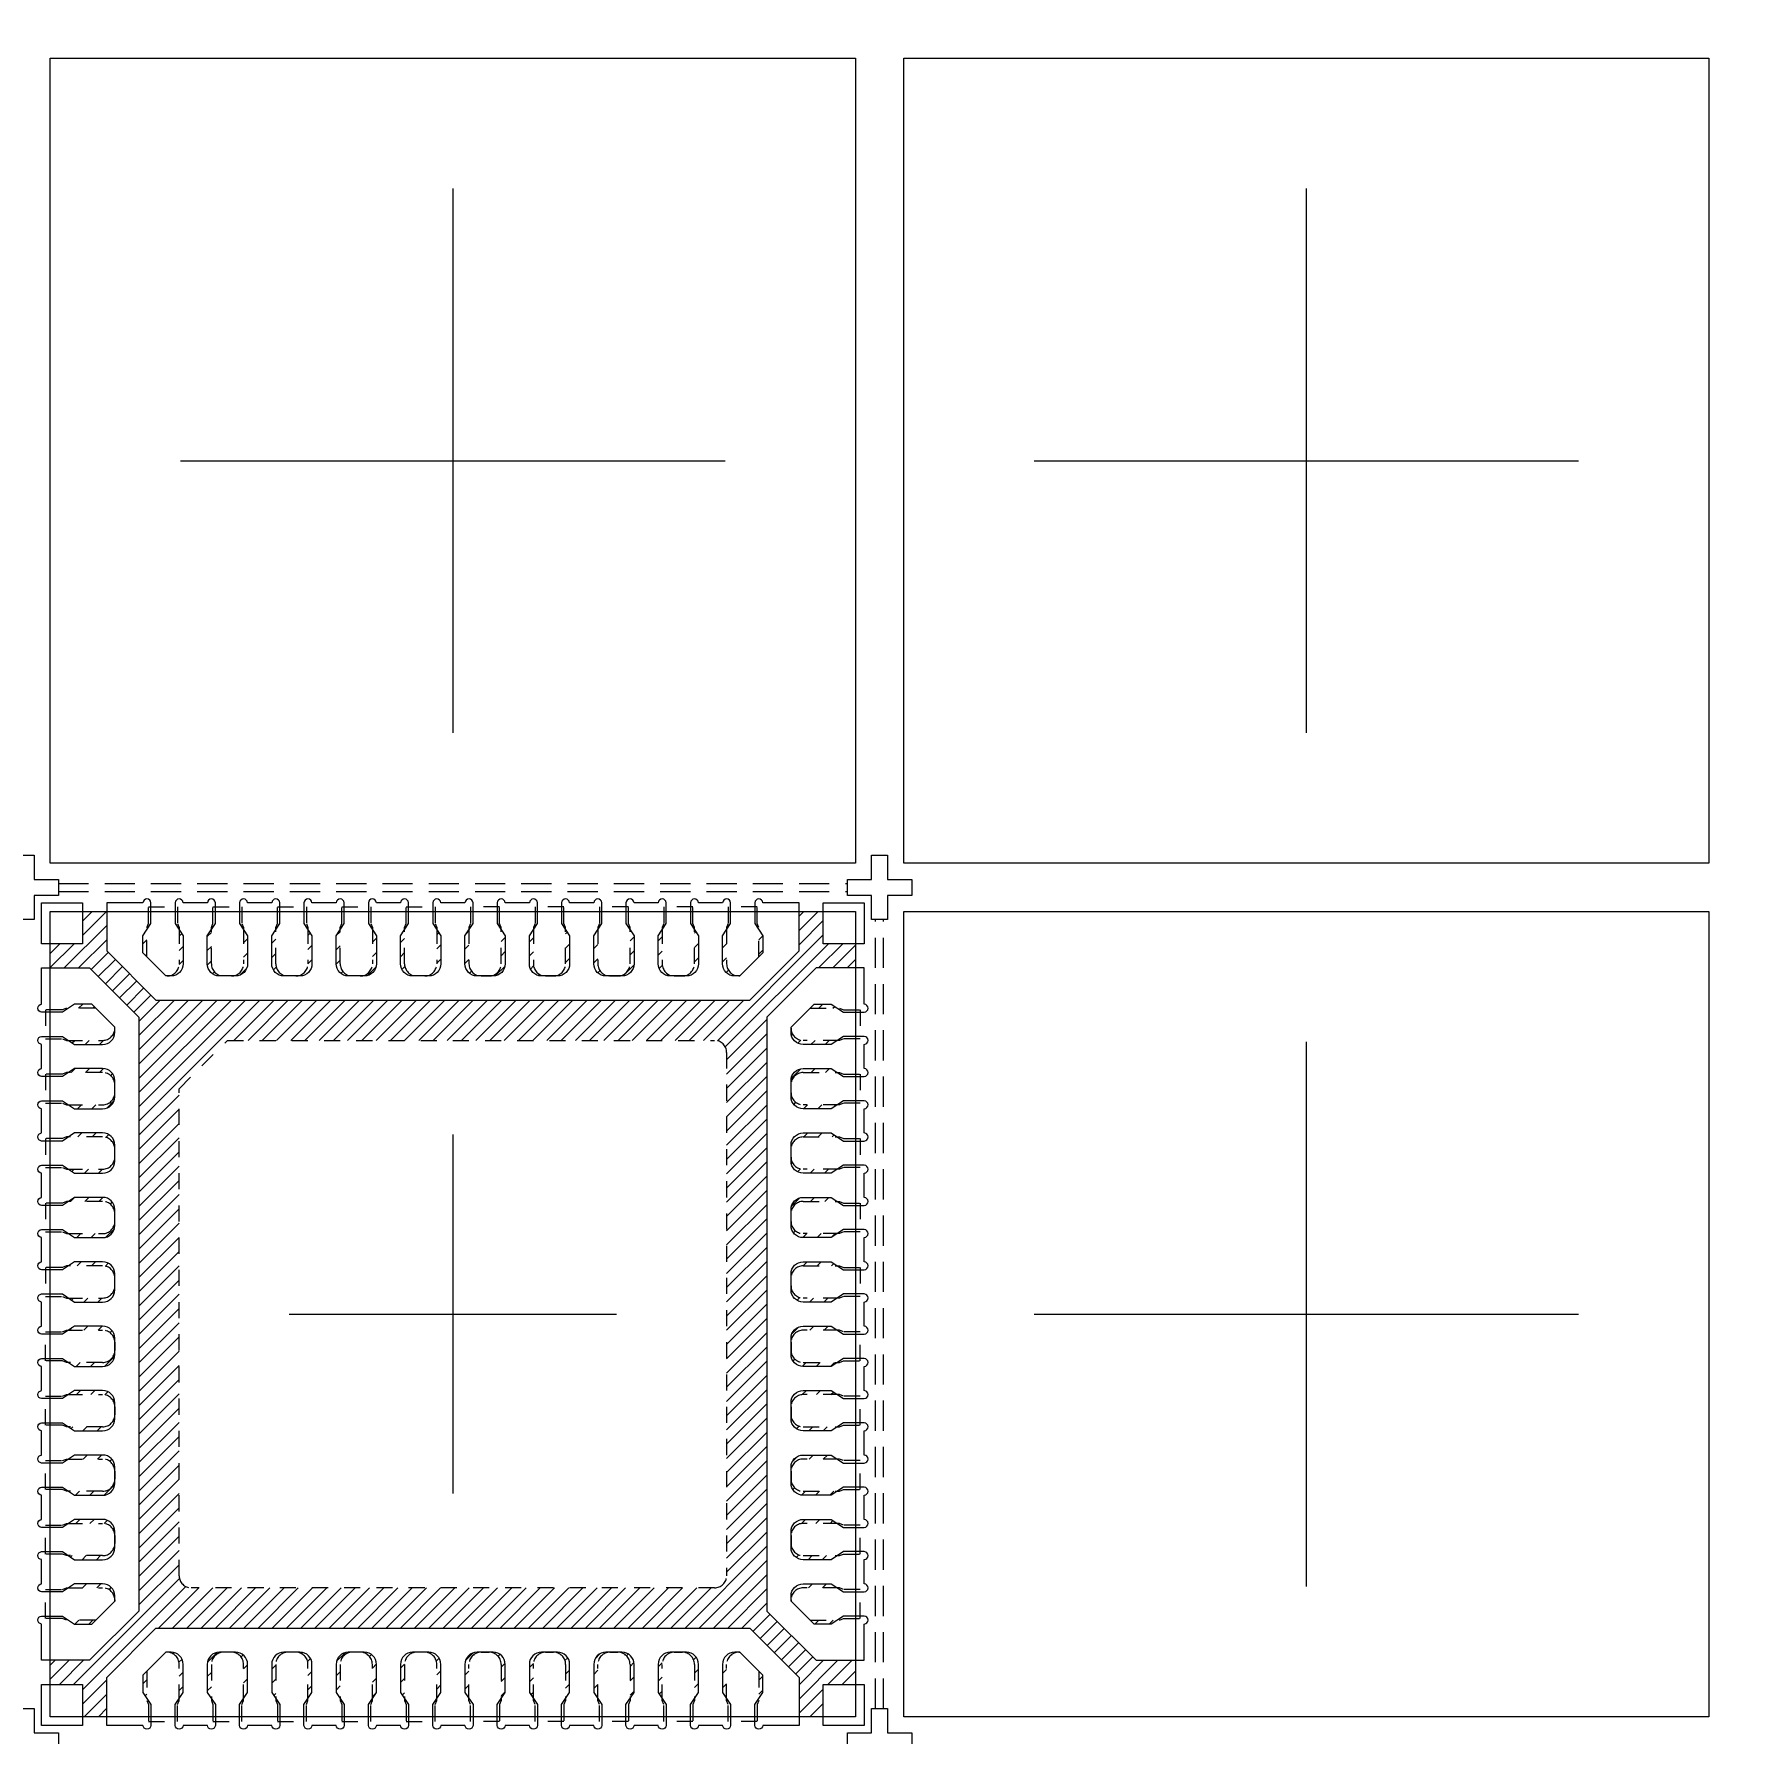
# Model space of a CAD drawing. Extents: x -140 to 3541, y -503 to -95.
# Drawn here: x 3213.26 to 3223.81, y -338.36 to -327.81 of the extents above; entities that cross this region are included whole.
import ezdxf

# ---------------------------------------------------------------- set-up
doc = ezdxf.new("R2010")
doc.units = 0
doc.header["$LTSCALE"] = 5
doc.header["$MEASUREMENT"] = 0
doc.header["$PDMODE"] = 3
doc.linetypes.add('CENTER', pattern=[2, 1.25, -0.25, 0.25, -0.25])
doc.linetypes.add('HIDDEN', pattern=[0.375, 0.25, -0.125])
doc.layers.get('Defpoints').update_dxf_attribs({"linetype": 'CONTINUOUS'})
for name, color, linetype in [('1', 7, 'CONTINUOUS'), ('1D', 4, 'CONTINUOUS'), ('center', 1, 'CONTINUOUS'), ('ETCH', 4, 'CONTINUOUS'), ('PKG', 2, 'CONTINUOUS'), ('标注', 4, 'CONTINUOUS')]:
    doc.layers.add(name, color=color, linetype=linetype)
doc.styles.add('SIMPLEX', font='SIMPLEX')
doc.styles.add('宋体', font='')
doc.styles.get('宋体').set_extended_font_data('SimSun')
doc.dimstyles.new('副本Standard', dxfattribs={"dimtxt": 0.05, "dimasz": 0.05, "dimexe": 0.07, "dimexo": 0.07, "dimgap": 0.07, "dimtad": 1, "dimzin": 1, "dimdsep": 46, "dimtxsty": 'SIMPLEX', "dimcen": 0.1, "dimclrd": 256, "dimclre": 256, "dimclrt": 256, "dimadec": 0, "dimazin": 0, "dimtfac": 1, "dimtofl": 0, "dimtmove": 0, "dimatfit": 0, "dimfxl": 1, "dimlwd": -1, "dimlwe": -1, "dimarcsym": 0})
pattern_1 = [(45, (3216.350355, -333.526074), (-0.0441942, 0.0441942), [])]

# ---------------------------------------------------------------- blocks, each defined once
blk = doc.blocks.new('*D110')
at = {"layer": 'Defpoints', "color": 0}
for p in [(3239.564, -274.423), (3204.814, -346.911), (3206.996, -355.134)]:
    blk.add_point(p, dxfattribs=at)
at = {"layer": '标注', "lineweight": 0}
for p, q in [((3204.814, -346.936), (3204.814, -351.134)), ((3204.814, -351.134), (3206.996, -353.134)), ((3206.996, -353.134), (3206.996, -355.134))]:
    blk.add_line(p, q, dxfattribs=at)
at = {"layer": '标注', "lineweight": 0, "insert": (3206.996, -357.251), "char_height": 1, "attachment_point": 5, "rotation": 90, "style": '宋体'}
blk.add_mtext('34.750', dxfattribs=at)
blk = doc.blocks.new('*D131')
at = {"layer": 'Defpoints', "color": 0}
for p in [(3204.821, -274.423), (3198.555, -349.399), (3232.802, -349.399)]:
    blk.add_point(p, dxfattribs=at)
at = {"layer": '标注', "lineweight": 0}
blk.add_line((3232.777, -349.399), (3198.555, -349.399), dxfattribs=at)
at = {"layer": '标注', "lineweight": 0, "insert": (3196.441, -349.399), "char_height": 1, "attachment_point": 5, "style": '宋体'}
blk.add_mtext('74.976', dxfattribs=at)

msp = doc.modelspace()

# ---------------------------------------------------------------- hatches: boundary and pattern name
at = {"layer": 'ETCH', "lineweight": 0}
h = msp.add_hatch(dxfattribs=at)
h.set_pattern_fill('ANSI31', color=256, scale=0.5)
h.set_pattern_definition([(45, (2657.711686, -336.30486), (-0.044194174, 0.044194174), [])])
h.paths.add_polyline_path([(3217.81434, -333.91741), (3218.12041, -333.61135), (3218.36434, -333.61135), (3218.36434, -333.46135), (3218.16434, -333.46135), (3218.16434, -333.26135), (3218.01434, -333.26135), (3218.01434, -333.50528), (3217.70828, -333.81135), (3214.02041, -333.81135), (3213.71434, -333.50528), (3213.71434, -333.26135), (3213.56434, -333.26135), (3213.56434, -333.46135), (3213.36434, -333.46135), (3213.36434, -333.61135), (3213.60828, -333.61135), (3213.91434, -333.91741), (3213.91434, -337.60528), (3213.60828, -337.91135), (3213.36434, -337.91135), (3213.36434, -338.06135), (3213.56434, -338.06135), (3213.56434, -338.26135), (3213.71434, -338.26135), (3213.71434, -338.01741), (3214.02041, -337.71135), (3217.70828, -337.71135), (3218.01434, -338.01741), (3218.01434, -338.26135), (3218.16434, -338.26135), (3218.16434, -338.06135), (3218.36434, -338.06135), (3218.36434, -337.91135), (3218.12041, -337.91135), (3217.81434, -337.60528)])
h.paths.add_polyline_path([(3214.46434, -334.06135), (3217.48934, -334.06135, -0.41421356), (3217.56434, -334.13635), (3217.56434, -337.38635, -0.41421356), (3217.48934, -337.46135), (3214.23934, -337.46135, -0.41421356), (3214.16434, -337.38635), (3214.16434, -334.36135)], flags=16)
h = msp.add_hatch(dxfattribs=at)
h.set_pattern_fill('ANSI31', color=256, scale=0.5)
h.set_pattern_definition(pattern_1)
h.paths.add_polyline_path([(3216.36434, -333.37385), (3216.33934, -333.41135), (3216.33934, -333.58635, 0.41421356), (3216.41434, -333.66135), (3216.43934, -333.66135, -0.41421356), (3216.36434, -333.58635)])
h.paths.add_polyline_path([(3216.58934, -333.41135), (3216.56434, -333.37385), (3216.56434, -333.58635, -0.41421356), (3216.48934, -333.66135), (3216.51434, -333.66135, 0.41421356), (3216.58934, -333.58635)])
h.paths.add_polyline_path([(3216.76434, -333.37385), (3216.73934, -333.41135), (3216.73934, -333.58635, 0.41421356), (3216.81434, -333.66135), (3216.83934, -333.66135, -0.41421356), (3216.76434, -333.58635)])
h.paths.add_polyline_path([(3216.98934, -333.41135), (3216.96434, -333.37385), (3216.96434, -333.58635, -0.41421356), (3216.88934, -333.66135), (3216.91434, -333.66135, 0.41421356), (3216.98934, -333.58635)])
h.paths.add_polyline_path([(3217.16434, -333.37385), (3217.13934, -333.41135), (3217.13934, -333.58635, 0.41421356), (3217.21434, -333.66135), (3217.23934, -333.66135, -0.41421356), (3217.16434, -333.58635)])
h.paths.add_polyline_path([(3217.38934, -333.41135), (3217.36434, -333.37385), (3217.36434, -333.58635, -0.41421356), (3217.28934, -333.66135), (3217.31434, -333.66135, 0.41421356), (3217.38934, -333.58635)])
h.paths.add_polyline_path([(3217.56434, -333.37385), (3217.53934, -333.41135), (3217.53934, -333.58635, 0.41421356), (3217.61434, -333.66135), (3217.63934, -333.66135, -0.41421356), (3217.56434, -333.58635)])
h.paths.add_polyline_path([(3217.78934, -333.41135), (3217.76434, -333.37385), (3217.76434, -333.54315), (3217.78934, -333.51815)])
h.paths.add_polyline_path([(3213.96434, -333.37385), (3213.93934, -333.41135), (3213.93934, -333.51815), (3213.96434, -333.54315)])
h.paths.add_polyline_path([(3214.18934, -333.41135), (3214.16434, -333.37385), (3214.16434, -333.58635, -0.41421356), (3214.08934, -333.66135), (3214.11434, -333.66135, 0.41421356), (3214.18934, -333.58635)])
h.paths.add_polyline_path([(3214.36434, -333.37385), (3214.33934, -333.41135), (3214.33934, -333.58635, 0.41421356), (3214.41434, -333.66135), (3214.43934, -333.66135, -0.41421356), (3214.36434, -333.58635)])
h.paths.add_polyline_path([(3214.58934, -333.41135), (3214.56434, -333.37385), (3214.56434, -333.58635, -0.41421356), (3214.48934, -333.66135), (3214.51434, -333.66135, 0.41421356), (3214.58934, -333.58635)])
h.paths.add_polyline_path([(3214.76434, -333.37385), (3214.73934, -333.41135), (3214.73934, -333.58635, 0.41421356), (3214.81434, -333.66135), (3214.83934, -333.66135, -0.41421356), (3214.76434, -333.58635)])
h.paths.add_polyline_path([(3214.98934, -333.41135), (3214.96434, -333.37385), (3214.96434, -333.58635, -0.41421356), (3214.88934, -333.66135), (3214.91434, -333.66135, 0.41421356), (3214.98934, -333.58635)])
h.paths.add_polyline_path([(3215.16434, -333.37385), (3215.13934, -333.41135), (3215.13934, -333.58635, 0.41421356), (3215.21434, -333.66135), (3215.23934, -333.66135, -0.41421356), (3215.16434, -333.58635)])
h.paths.add_polyline_path([(3215.38934, -333.41135), (3215.36434, -333.37385), (3215.36434, -333.58635, -0.41421356), (3215.28934, -333.66135), (3215.31434, -333.66135, 0.41421356), (3215.38934, -333.58635)])
h.paths.add_polyline_path([(3215.56434, -333.37385), (3215.53934, -333.41135), (3215.53934, -333.58635, 0.41421356), (3215.61434, -333.66135), (3215.63934, -333.66135, -0.41421356), (3215.56434, -333.58635)])
h.paths.add_polyline_path([(3215.78934, -333.41135), (3215.76434, -333.37385), (3215.76434, -333.58635, -0.41421356), (3215.68934, -333.66135), (3215.71434, -333.66135, 0.41421356), (3215.78934, -333.58635)])
h.paths.add_polyline_path([(3215.96434, -333.37385), (3215.93934, -333.41135), (3215.93934, -333.58635, 0.41421356), (3216.01434, -333.66135), (3216.03934, -333.66135, -0.41421356), (3215.96434, -333.58635)])
h.paths.add_polyline_path([(3216.18934, -333.41135), (3216.16434, -333.37385), (3216.16434, -333.58635, -0.41421356), (3216.08934, -333.66135), (3216.11434, -333.66135, 0.41421356), (3216.18934, -333.58635)])
h = msp.add_hatch(dxfattribs=at)
h.set_pattern_fill('ANSI31', color=256, scale=0.5)
h.set_pattern_definition(pattern_1)
h.paths.add_polyline_path([(3213.47684, -335.26135), (3213.51434, -335.28635), (3213.68934, -335.28635, 0.41421356), (3213.76434, -335.21135), (3213.76434, -335.18635, -0.41421356), (3213.68934, -335.26135)])
h.paths.add_polyline_path([(3213.51434, -335.03635), (3213.47684, -335.06135), (3213.68934, -335.06135, -0.41421356), (3213.76434, -335.13635), (3213.76434, -335.11135, 0.41421356), (3213.68934, -335.03635)])
h.paths.add_polyline_path([(3213.47684, -334.86135), (3213.51434, -334.88635), (3213.68934, -334.88635, 0.41421356), (3213.76434, -334.81135), (3213.76434, -334.78635, -0.41421356), (3213.68934, -334.86135)])
h.paths.add_polyline_path([(3213.51434, -334.63635), (3213.47684, -334.66135), (3213.68934, -334.66135, -0.41421356), (3213.76434, -334.73635), (3213.76434, -334.71135, 0.41421356), (3213.68934, -334.63635)])
h.paths.add_polyline_path([(3213.47684, -334.46135), (3213.51434, -334.48635), (3213.68934, -334.48635, 0.41421356), (3213.76434, -334.41135), (3213.76434, -334.38635, -0.41421356), (3213.68934, -334.46135)])
h.paths.add_polyline_path([(3213.51434, -334.23635), (3213.47684, -334.26135), (3213.68934, -334.26135, -0.41421356), (3213.76434, -334.33635), (3213.76434, -334.31135, 0.41421356), (3213.68934, -334.23635)])
h.paths.add_polyline_path([(3213.47684, -334.06135), (3213.51434, -334.08635), (3213.68934, -334.08635, 0.41421356), (3213.76434, -334.01135), (3213.76434, -333.98635, -0.41421356), (3213.68934, -334.06135)])
h.paths.add_polyline_path([(3213.51434, -333.83635), (3213.47684, -333.86135), (3213.64614, -333.86135), (3213.62114, -333.83635)])
h.paths.add_polyline_path([(3213.47684, -337.66135), (3213.51434, -337.68635), (3213.62114, -337.68635), (3213.64614, -337.66135)])
h.paths.add_polyline_path([(3213.51434, -337.43635), (3213.47684, -337.46135), (3213.68934, -337.46135, -0.41421356), (3213.76434, -337.53635), (3213.76434, -337.51135, 0.41421356), (3213.68934, -337.43635)])
h.paths.add_polyline_path([(3213.47684, -337.26135), (3213.51434, -337.28635), (3213.68934, -337.28635, 0.41421356), (3213.76434, -337.21135), (3213.76434, -337.18635, -0.41421356), (3213.68934, -337.26135)])
h.paths.add_polyline_path([(3213.51434, -337.03635), (3213.47684, -337.06135), (3213.68934, -337.06135, -0.41421356), (3213.76434, -337.13635), (3213.76434, -337.11135, 0.41421356), (3213.68934, -337.03635)])
h.paths.add_polyline_path([(3213.47684, -336.86135), (3213.51434, -336.88635), (3213.68934, -336.88635, 0.41421356), (3213.76434, -336.81135), (3213.76434, -336.78635, -0.41421356), (3213.68934, -336.86135)])
h.paths.add_polyline_path([(3213.51434, -336.63635), (3213.47684, -336.66135), (3213.68934, -336.66135, -0.41421356), (3213.76434, -336.73635), (3213.76434, -336.71135, 0.41421356), (3213.68934, -336.63635)])
h.paths.add_polyline_path([(3213.47684, -336.46135), (3213.51434, -336.48635), (3213.68934, -336.48635, 0.41421356), (3213.76434, -336.41135), (3213.76434, -336.38635, -0.41421356), (3213.68934, -336.46135)])
h.paths.add_polyline_path([(3213.51434, -336.23635), (3213.47684, -336.26135), (3213.68934, -336.26135, -0.41421356), (3213.76434, -336.33635), (3213.76434, -336.31135, 0.41421356), (3213.68934, -336.23635)])
h.paths.add_polyline_path([(3213.47684, -336.06135), (3213.51434, -336.08635), (3213.68934, -336.08635, 0.41421356), (3213.76434, -336.01135), (3213.76434, -335.98635, -0.41421356), (3213.68934, -336.06135)])
h.paths.add_polyline_path([(3213.51434, -335.83635), (3213.47684, -335.86135), (3213.68934, -335.86135, -0.41421356), (3213.76434, -335.93635), (3213.76434, -335.91135, 0.41421356), (3213.68934, -335.83635)])
h.paths.add_polyline_path([(3213.47684, -335.66135), (3213.51434, -335.68635), (3213.68934, -335.68635, 0.41421356), (3213.76434, -335.61135), (3213.76434, -335.58635, -0.41421356), (3213.68934, -335.66135)])
h.paths.add_polyline_path([(3213.51434, -335.43635), (3213.47684, -335.46135), (3213.68934, -335.46135, -0.41421356), (3213.76434, -335.53635), (3213.76434, -335.51135, 0.41421356), (3213.68934, -335.43635)])
h = msp.add_hatch(dxfattribs=at)
h.set_pattern_fill('ANSI31', color=256, scale=0.5)
h.set_pattern_definition(pattern_1)
h.paths.add_polyline_path([(3218.25184, -335.26135), (3218.21434, -335.28635), (3218.03934, -335.28635, -0.41421356), (3217.96434, -335.21135), (3217.96434, -335.18635, 0.41421356), (3218.03934, -335.26135)])
h.paths.add_polyline_path([(3218.21434, -335.03635), (3218.25184, -335.06135), (3218.03934, -335.06135, 0.41421356), (3217.96434, -335.13635), (3217.96434, -335.11135, -0.41421356), (3218.03934, -335.03635)])
h.paths.add_polyline_path([(3218.25184, -334.86135), (3218.21434, -334.88635), (3218.03934, -334.88635, -0.41421356), (3217.96434, -334.81135), (3217.96434, -334.78635, 0.41421356), (3218.03934, -334.86135)])
h.paths.add_polyline_path([(3218.21434, -334.63635), (3218.25184, -334.66135), (3218.03934, -334.66135, 0.41421356), (3217.96434, -334.73635), (3217.96434, -334.71135, -0.41421356), (3218.03934, -334.63635)])
h.paths.add_polyline_path([(3218.25184, -334.46135), (3218.21434, -334.48635), (3218.03934, -334.48635, -0.41421356), (3217.96434, -334.41135), (3217.96434, -334.38635, 0.41421356), (3218.03934, -334.46135)])
h.paths.add_polyline_path([(3218.21434, -334.23635), (3218.25184, -334.26135), (3218.03934, -334.26135, 0.41421356), (3217.96434, -334.33635), (3217.96434, -334.31135, -0.41421356), (3218.03934, -334.23635)])
h.paths.add_polyline_path([(3218.25184, -334.06135), (3218.21434, -334.08635), (3218.03934, -334.08635, -0.41421356), (3217.96434, -334.01135), (3217.96434, -333.98635, 0.41421356), (3218.03934, -334.06135)])
h.paths.add_polyline_path([(3218.21434, -333.83635), (3218.25184, -333.86135), (3218.08254, -333.86135), (3218.10754, -333.83635)])
h.paths.add_polyline_path([(3218.25184, -337.66135), (3218.21434, -337.68635), (3218.10754, -337.68635), (3218.08254, -337.66135)])
h.paths.add_polyline_path([(3218.21434, -337.43635), (3218.25184, -337.46135), (3218.03934, -337.46135, 0.41421356), (3217.96434, -337.53635), (3217.96434, -337.51135, -0.41421356), (3218.03934, -337.43635)])
h.paths.add_polyline_path([(3218.25184, -337.26135), (3218.21434, -337.28635), (3218.03934, -337.28635, -0.41421356), (3217.96434, -337.21135), (3217.96434, -337.18635, 0.41421356), (3218.03934, -337.26135)])
h.paths.add_polyline_path([(3218.21434, -337.03635), (3218.25184, -337.06135), (3218.03934, -337.06135, 0.41421356), (3217.96434, -337.13635), (3217.96434, -337.11135, -0.41421356), (3218.03934, -337.03635)])
h.paths.add_polyline_path([(3218.25184, -336.86135), (3218.21434, -336.88635), (3218.03934, -336.88635, -0.41421356), (3217.96434, -336.81135), (3217.96434, -336.78635, 0.41421356), (3218.03934, -336.86135)])
h.paths.add_polyline_path([(3218.21434, -336.63635), (3218.25184, -336.66135), (3218.03934, -336.66135, 0.41421356), (3217.96434, -336.73635), (3217.96434, -336.71135, -0.41421356), (3218.03934, -336.63635)])
h.paths.add_polyline_path([(3218.25184, -336.46135), (3218.21434, -336.48635), (3218.03934, -336.48635, -0.41421356), (3217.96434, -336.41135), (3217.96434, -336.38635, 0.41421356), (3218.03934, -336.46135)])
h.paths.add_polyline_path([(3218.21434, -336.23635), (3218.25184, -336.26135), (3218.03934, -336.26135, 0.41421356), (3217.96434, -336.33635), (3217.96434, -336.31135, -0.41421356), (3218.03934, -336.23635)])
h.paths.add_polyline_path([(3218.25184, -336.06135), (3218.21434, -336.08635), (3218.03934, -336.08635, -0.41421356), (3217.96434, -336.01135), (3217.96434, -335.98635, 0.41421356), (3218.03934, -336.06135)])
h.paths.add_polyline_path([(3218.21434, -335.83635), (3218.25184, -335.86135), (3218.03934, -335.86135, 0.41421356), (3217.96434, -335.93635), (3217.96434, -335.91135, -0.41421356), (3218.03934, -335.83635)])
h.paths.add_polyline_path([(3218.25184, -335.66135), (3218.21434, -335.68635), (3218.03934, -335.68635, -0.41421356), (3217.96434, -335.61135), (3217.96434, -335.58635, 0.41421356), (3218.03934, -335.66135)])
h.paths.add_polyline_path([(3218.21434, -335.43635), (3218.25184, -335.46135), (3218.03934, -335.46135, 0.41421356), (3217.96434, -335.53635), (3217.96434, -335.51135, -0.41421356), (3218.03934, -335.43635)])
h = msp.add_hatch(dxfattribs=at)
h.set_pattern_fill('ANSI31', color=256, scale=0.5)
h.set_pattern_definition(pattern_1)
h.paths.add_polyline_path([(3216.36434, -338.14885), (3216.33934, -338.11135), (3216.33934, -337.93635, -0.41421356), (3216.41434, -337.86135), (3216.43934, -337.86135, 0.41421356), (3216.36434, -337.93635)])
h.paths.add_polyline_path([(3216.58934, -338.11135), (3216.56434, -338.14885), (3216.56434, -337.93635, 0.41421356), (3216.48934, -337.86135), (3216.51434, -337.86135, -0.41421356), (3216.58934, -337.93635)])
h.paths.add_polyline_path([(3216.76434, -338.14885), (3216.73934, -338.11135), (3216.73934, -337.93635, -0.41421356), (3216.81434, -337.86135), (3216.83934, -337.86135, 0.41421356), (3216.76434, -337.93635)])
h.paths.add_polyline_path([(3216.98934, -338.11135), (3216.96434, -338.14885), (3216.96434, -337.93635, 0.41421356), (3216.88934, -337.86135), (3216.91434, -337.86135, -0.41421356), (3216.98934, -337.93635)])
h.paths.add_polyline_path([(3217.16434, -338.14885), (3217.13934, -338.11135), (3217.13934, -337.93635, -0.41421356), (3217.21434, -337.86135), (3217.23934, -337.86135, 0.41421356), (3217.16434, -337.93635)])
h.paths.add_polyline_path([(3217.38934, -338.11135), (3217.36434, -338.14885), (3217.36434, -337.93635, 0.41421356), (3217.28934, -337.86135), (3217.31434, -337.86135, -0.41421356), (3217.38934, -337.93635)])
h.paths.add_polyline_path([(3217.56434, -338.14885), (3217.53934, -338.11135), (3217.53934, -337.93635, -0.41421356), (3217.61434, -337.86135), (3217.63934, -337.86135, 0.41421356), (3217.56434, -337.93635)])
h.paths.add_polyline_path([(3217.78934, -338.11135), (3217.76434, -338.14885), (3217.76434, -337.97955), (3217.78934, -338.00455)])
h.paths.add_polyline_path([(3213.96434, -338.14885), (3213.93934, -338.11135), (3213.93934, -338.00455), (3213.96434, -337.97955)])
h.paths.add_polyline_path([(3214.18934, -338.11135), (3214.16434, -338.14885), (3214.16434, -337.93635, 0.41421356), (3214.08934, -337.86135), (3214.11434, -337.86135, -0.41421356), (3214.18934, -337.93635)])
h.paths.add_polyline_path([(3214.36434, -338.14885), (3214.33934, -338.11135), (3214.33934, -337.93635, -0.41421356), (3214.41434, -337.86135), (3214.43934, -337.86135, 0.41421356), (3214.36434, -337.93635)])
h.paths.add_polyline_path([(3214.58934, -338.11135), (3214.56434, -338.14885), (3214.56434, -337.93635, 0.41421356), (3214.48934, -337.86135), (3214.51434, -337.86135, -0.41421356), (3214.58934, -337.93635)])
h.paths.add_polyline_path([(3214.76434, -338.14885), (3214.73934, -338.11135), (3214.73934, -337.93635, -0.41421356), (3214.81434, -337.86135), (3214.83934, -337.86135, 0.41421356), (3214.76434, -337.93635)])
h.paths.add_polyline_path([(3214.98934, -338.11135), (3214.96434, -338.14885), (3214.96434, -337.93635, 0.41421356), (3214.88934, -337.86135), (3214.91434, -337.86135, -0.41421356), (3214.98934, -337.93635)])
h.paths.add_polyline_path([(3215.16434, -338.14885), (3215.13934, -338.11135), (3215.13934, -337.93635, -0.41421356), (3215.21434, -337.86135), (3215.23934, -337.86135, 0.41421356), (3215.16434, -337.93635)])
h.paths.add_polyline_path([(3215.38934, -338.11135), (3215.36434, -338.14885), (3215.36434, -337.93635, 0.41421356), (3215.28934, -337.86135), (3215.31434, -337.86135, -0.41421356), (3215.38934, -337.93635)])
h.paths.add_polyline_path([(3215.56434, -338.14885), (3215.53934, -338.11135), (3215.53934, -337.93635, -0.41421356), (3215.61434, -337.86135), (3215.63934, -337.86135, 0.41421356), (3215.56434, -337.93635)])
h.paths.add_polyline_path([(3215.78934, -338.11135), (3215.76434, -338.14885), (3215.76434, -337.93635, 0.41421356), (3215.68934, -337.86135), (3215.71434, -337.86135, -0.41421356), (3215.78934, -337.93635)])
h.paths.add_polyline_path([(3215.96434, -338.14885), (3215.93934, -338.11135), (3215.93934, -337.93635, -0.41421356), (3216.01434, -337.86135), (3216.03934, -337.86135, 0.41421356), (3215.96434, -337.93635)])
h.paths.add_polyline_path([(3216.18934, -338.11135), (3216.16434, -338.14885), (3216.16434, -337.93635, 0.41421356), (3216.08934, -337.86135), (3216.11434, -337.86135, -0.41421356), (3216.18934, -337.93635)])

# ---------------------------------------------------------------- linework, layer by layer
at = {"layer": '1', "linetype": 'Continuous', "lineweight": 0}
for points in [[(3213.30934, -333.46135), (3213.30934, -333.20635), (3213.56434, -333.20635), (3213.56434, -333.46135)], [(3218.16434, -333.46135), (3218.16434, -333.20635), (3218.41934, -333.20635), (3218.41934, -333.46135)], [(3213.56434, -338.31635), (3213.30934, -338.31635), (3213.30934, -338.06135), (3213.56434, -338.06135)], [(3218.41934, -338.06135), (3218.41934, -338.31635), (3218.16434, -338.31635), (3218.16434, -338.06135)]]:
    msp.add_lwpolyline(points, close=True, dxfattribs=at)
at = {"layer": '1', "lineweight": 0}
for points in [[(3214.5892, -333.20635, 0.92662528), (3214.53934, -333.20635), (3214.53934, -333.33635), (3214.58934, -333.41135), (3214.58934, -333.58635, -0.41421356), (3214.51434, -333.66135), (3214.41434, -333.66135, -0.41421356), (3214.33934, -333.58635), (3214.33934, -333.41135), (3214.38934, -333.33635), (3214.38934, -333.20635, 0.92662528), (3214.33949, -333.20635), (3214.1892, -333.20635, 0.92662528), (3214.13934, -333.20635), (3214.13934, -333.33635), (3214.18934, -333.41135), (3214.18934, -333.58635, -0.41421356), (3214.11434, -333.66135), (3214.08254, -333.66135), (3213.93934, -333.51815), (3213.93934, -333.41135), (3213.98934, -333.33635), (3213.98934, -333.20635, 0.92662528), (3213.93949, -333.20635), (3213.71434, -333.20635), (3213.71434, -333.50528), (3214.02041, -333.81135), (3217.70828, -333.81135), (3218.01434, -333.50528), (3218.01434, -333.20635), (3217.7892, -333.20635, 0.92662528), (3217.73934, -333.20635), (3217.73934, -333.33635), (3217.78934, -333.41135), (3217.78934, -333.51815), (3217.64614, -333.66135), (3217.61434, -333.66135, -0.41421356), (3217.53934, -333.58635), (3217.53934, -333.41135), (3217.58934, -333.33635), (3217.58934, -333.20635, 0.92662528), (3217.53949, -333.20635), (3217.3892, -333.20635, 0.92662528), (3217.33934, -333.20635), (3217.33934, -333.33635), (3217.38934, -333.41135), (3217.38934, -333.58635, -0.41421356), (3217.31434, -333.66135), (3217.21434, -333.66135, -0.41421356), (3217.13934, -333.58635), (3217.13934, -333.41135), (3217.18934, -333.33635), (3217.18934, -333.20635, 0.92662528), (3217.13949, -333.20635), (3216.9892, -333.20635, 0.92662528), (3216.93934, -333.20635), (3216.93934, -333.33635), (3216.98934, -333.41135), (3216.98934, -333.58635, -0.41421356), (3216.91434, -333.66135), (3216.81434, -333.66135, -0.41421356), (3216.73934, -333.58635), (3216.73934, -333.41135), (3216.78934, -333.33635), (3216.78934, -333.20635, 0.92662528), (3216.73949, -333.20635), (3216.5892, -333.20635, 0.92662528), (3216.53934, -333.20635), (3216.53934, -333.33635), (3216.58934, -333.41135), (3216.58934, -333.58635, -0.41421356), (3216.51434, -333.66135), (3216.41434, -333.66135, -0.41421356), (3216.33934, -333.58635), (3216.33934, -333.41135), (3216.38934, -333.33635), (3216.38934, -333.20635, 0.92662528), (3216.33949, -333.20635), (3216.1892, -333.20635, 0.92662528), (3216.13934, -333.20635), (3216.13934, -333.33635), (3216.18934, -333.41135), (3216.18934, -333.58635, -0.41421356), (3216.11434, -333.66135), (3216.01434, -333.66135, -0.41421356), (3215.93934, -333.58635), (3215.93934, -333.41135), (3215.98934, -333.33635), (3215.98934, -333.20635, 0.92662528), (3215.93949, -333.20635), (3215.7892, -333.20635, 0.92662528), (3215.73934, -333.20635), (3215.73934, -333.33635), (3215.78934, -333.41135), (3215.78934, -333.58635, -0.41421356), (3215.71434, -333.66135), (3215.61434, -333.66135, -0.41421356), (3215.53934, -333.58635), (3215.53934, -333.41135), (3215.58934, -333.33635), (3215.58934, -333.20635, 0.92662528), (3215.53949, -333.20635), (3215.3892, -333.20635, 0.92662528), (3215.33934, -333.20635), (3215.33934, -333.33635), (3215.38934, -333.41135), (3215.38934, -333.58635, -0.41421356), (3215.31434, -333.66135), (3215.21434, -333.66135, -0.41421356), (3215.13934, -333.58635), (3215.13934, -333.41135), (3215.18934, -333.33635), (3215.18934, -333.20635, 0.92662528), (3215.13949, -333.20635), (3214.9892, -333.20635, 0.92662528), (3214.93934, -333.20635), (3214.93934, -333.33635), (3214.98934, -333.41135), (3214.98934, -333.58635, -0.41421356), (3214.91434, -333.66135), (3214.81434, -333.66135, -0.41421356), (3214.73934, -333.58635), (3214.73934, -333.41135), (3214.78934, -333.33635), (3214.78934, -333.20635, 0.92662528), (3214.73949, -333.20635)], [(3218.41934, -334.8862, 0.92662528), (3218.41934, -334.83635), (3218.28934, -334.83635), (3218.21434, -334.88635), (3218.03934, -334.88635, -0.41421356), (3217.96434, -334.81135), (3217.96434, -334.71135, -0.41421356), (3218.03934, -334.63635), (3218.21434, -334.63635), (3218.28934, -334.68635), (3218.41934, -334.68635, 0.92662528), (3218.41934, -334.63649), (3218.41934, -334.4862, 0.92662528), (3218.41934, -334.43635), (3218.28934, -334.43635), (3218.21434, -334.48635), (3218.03934, -334.48635, -0.41421356), (3217.96434, -334.41135), (3217.96434, -334.31135, -0.41421356), (3218.03934, -334.23635), (3218.21434, -334.23635), (3218.28934, -334.28635), (3218.41934, -334.28635, 0.92662528), (3218.41934, -334.23649), (3218.41934, -334.0862, 0.92662528), (3218.41934, -334.03635), (3218.28934, -334.03635), (3218.21434, -334.08635), (3218.03934, -334.08635, -0.41421356), (3217.96434, -334.01135), (3217.96434, -333.97955), (3218.10754, -333.83635), (3218.21434, -333.83635), (3218.28934, -333.88635), (3218.41934, -333.88635, 0.92662528), (3218.41934, -333.83649), (3218.41934, -333.61135), (3218.12041, -333.61135), (3217.81434, -333.91741), (3217.81434, -337.60528), (3218.12041, -337.91135), (3218.41934, -337.91135), (3218.41934, -337.6862, 0.92662528), (3218.41934, -337.63635), (3218.28934, -337.63635), (3218.21434, -337.68635), (3218.10754, -337.68635), (3217.96434, -337.54315), (3217.96434, -337.51135, -0.41421356), (3218.03934, -337.43635), (3218.21434, -337.43635), (3218.28934, -337.48635), (3218.41934, -337.48635, 0.92662528), (3218.41934, -337.43649), (3218.41934, -337.2862, 0.92662528), (3218.41934, -337.23635), (3218.28934, -337.23635), (3218.21434, -337.28635), (3218.03934, -337.28635, -0.41421356), (3217.96434, -337.21135), (3217.96434, -337.11135, -0.41421356), (3218.03934, -337.03635), (3218.21434, -337.03635), (3218.28934, -337.08635), (3218.41934, -337.08635, 0.92662528), (3218.41934, -337.03649), (3218.41934, -336.8862, 0.92662528), (3218.41934, -336.83635), (3218.28934, -336.83635), (3218.21434, -336.88635), (3218.03934, -336.88635, -0.41421356), (3217.96434, -336.81135), (3217.96434, -336.71135, -0.41421356), (3218.03934, -336.63635), (3218.21434, -336.63635), (3218.28934, -336.68635), (3218.41934, -336.68635, 0.92662528), (3218.41934, -336.63649), (3218.41934, -336.4862, 0.92662528), (3218.41934, -336.43635), (3218.28934, -336.43635), (3218.21434, -336.48635), (3218.03934, -336.48635, -0.41421356), (3217.96434, -336.41135), (3217.96434, -336.31135, -0.41421356), (3218.03934, -336.23635), (3218.21434, -336.23635), (3218.28934, -336.28635), (3218.41934, -336.28635, 0.92662528), (3218.41934, -336.23649), (3218.41934, -336.0862, 0.92662528), (3218.41934, -336.03635), (3218.28934, -336.03635), (3218.21434, -336.08635), (3218.03934, -336.08635, -0.41421356), (3217.96434, -336.01135), (3217.96434, -335.91135, -0.41421356), (3218.03934, -335.83635), (3218.21434, -335.83635), (3218.28934, -335.88635), (3218.41934, -335.88635, 0.92662528), (3218.41934, -335.83649), (3218.41934, -335.6862, 0.92662528), (3218.41934, -335.63635), (3218.28934, -335.63635), (3218.21434, -335.68635), (3218.03934, -335.68635, -0.41421356), (3217.96434, -335.61135), (3217.96434, -335.51135, -0.41421356), (3218.03934, -335.43635), (3218.21434, -335.43635), (3218.28934, -335.48635), (3218.41934, -335.48635, 0.92662528), (3218.41934, -335.43649), (3218.41934, -335.2862, 0.92662528), (3218.41934, -335.23635), (3218.28934, -335.23635), (3218.21434, -335.28635), (3218.03934, -335.28635, -0.41421356), (3217.96434, -335.21135), (3217.96434, -335.11135, -0.41421356), (3218.03934, -335.03635), (3218.21434, -335.03635), (3218.28934, -335.08635), (3218.41934, -335.08635, 0.92662528), (3218.41934, -335.03649)]]:
    msp.add_lwpolyline(points, format="xyb", close=True, dxfattribs=at)
at = {"layer": '1', "linetype": 'Continuous', "lineweight": 0}
for points in [[(3213.30934, -334.8862, -0.92662528), (3213.30934, -334.83635), (3213.43934, -334.83635), (3213.51434, -334.88635), (3213.68934, -334.88635, 0.41421356), (3213.76434, -334.81135), (3213.76434, -334.71135, 0.41421356), (3213.68934, -334.63635), (3213.51434, -334.63635), (3213.43934, -334.68635), (3213.30934, -334.68635, -0.92662528), (3213.30934, -334.63649), (3213.30934, -334.4862, -0.92662528), (3213.30934, -334.43635), (3213.43934, -334.43635), (3213.51434, -334.48635), (3213.68934, -334.48635, 0.41421356), (3213.76434, -334.41135), (3213.76434, -334.31135, 0.41421356), (3213.68934, -334.23635), (3213.51434, -334.23635), (3213.43934, -334.28635), (3213.30934, -334.28635, -0.92662528), (3213.30934, -334.23649), (3213.30934, -334.0862, -0.92662528), (3213.30934, -334.03635), (3213.43934, -334.03635), (3213.51434, -334.08635), (3213.68934, -334.08635, 0.41421356), (3213.76434, -334.01135), (3213.76434, -333.97955), (3213.62114, -333.83635), (3213.51434, -333.83635), (3213.43934, -333.88635), (3213.30934, -333.88635, -0.92662528), (3213.30934, -333.83649), (3213.30934, -333.61135), (3213.60828, -333.61135), (3213.91434, -333.91741), (3213.91434, -337.60528), (3213.60828, -337.91135), (3213.30934, -337.91135), (3213.30934, -337.6862, -0.92662528), (3213.30934, -337.63635), (3213.43934, -337.63635), (3213.51434, -337.68635), (3213.62114, -337.68635), (3213.76434, -337.54315), (3213.76434, -337.51135, 0.41421356), (3213.68934, -337.43635), (3213.51434, -337.43635), (3213.43934, -337.48635), (3213.30934, -337.48635, -0.92662528), (3213.30934, -337.43649), (3213.30934, -337.2862, -0.92662528), (3213.30934, -337.23635), (3213.43934, -337.23635), (3213.51434, -337.28635), (3213.68934, -337.28635, 0.41421356), (3213.76434, -337.21135), (3213.76434, -337.11135, 0.41421356), (3213.68934, -337.03635), (3213.51434, -337.03635), (3213.43934, -337.08635), (3213.30934, -337.08635, -0.92662528), (3213.30934, -337.03649), (3213.30934, -336.8862, -0.92662528), (3213.30934, -336.83635), (3213.43934, -336.83635), (3213.51434, -336.88635), (3213.68934, -336.88635, 0.41421356), (3213.76434, -336.81135), (3213.76434, -336.71135, 0.41421356), (3213.68934, -336.63635), (3213.51434, -336.63635), (3213.43934, -336.68635), (3213.30934, -336.68635, -0.92662528), (3213.30934, -336.63649), (3213.30934, -336.4862, -0.92662528), (3213.30934, -336.43635), (3213.43934, -336.43635), (3213.51434, -336.48635), (3213.68934, -336.48635, 0.41421356), (3213.76434, -336.41135), (3213.76434, -336.31135, 0.41421356), (3213.68934, -336.23635), (3213.51434, -336.23635), (3213.43934, -336.28635), (3213.30934, -336.28635, -0.92662528), (3213.30934, -336.23649), (3213.30934, -336.0862, -0.92662528), (3213.30934, -336.03635), (3213.43934, -336.03635), (3213.51434, -336.08635), (3213.68934, -336.08635, 0.41421356), (3213.76434, -336.01135), (3213.76434, -335.91135, 0.41421356), (3213.68934, -335.83635), (3213.51434, -335.83635), (3213.43934, -335.88635), (3213.30934, -335.88635, -0.92662528), (3213.30934, -335.83649), (3213.30934, -335.6862, -0.92662528), (3213.30934, -335.63635), (3213.43934, -335.63635), (3213.51434, -335.68635), (3213.68934, -335.68635, 0.41421356), (3213.76434, -335.61135), (3213.76434, -335.51135, 0.41421356), (3213.68934, -335.43635), (3213.51434, -335.43635), (3213.43934, -335.48635), (3213.30934, -335.48635, -0.92662528), (3213.30934, -335.43649), (3213.30934, -335.2862, -0.92662528), (3213.30934, -335.23635), (3213.43934, -335.23635), (3213.51434, -335.28635), (3213.68934, -335.28635, 0.41421356), (3213.76434, -335.21135), (3213.76434, -335.11135, 0.41421356), (3213.68934, -335.03635), (3213.51434, -335.03635), (3213.43934, -335.08635), (3213.30934, -335.08635, -0.92662528), (3213.30934, -335.03649)], [(3214.1892, -338.31635, -0.92662528), (3214.13934, -338.31635), (3214.13934, -338.18635), (3214.18934, -338.11135), (3214.18934, -337.93635, 0.41421356), (3214.11434, -337.86135), (3214.08254, -337.86135), (3213.93934, -338.00455), (3213.93934, -338.11135), (3213.98934, -338.18635), (3213.98934, -338.31635, -0.92662528), (3213.93949, -338.31635), (3213.71434, -338.31635), (3213.71434, -338.01741), (3214.02041, -337.71135), (3217.70828, -337.71135), (3218.01434, -338.01741), (3218.01434, -338.31635), (3217.7892, -338.31635, -0.92662528), (3217.73934, -338.31635), (3217.73934, -338.18635), (3217.78934, -338.11135), (3217.78934, -338.00455), (3217.64614, -337.86135), (3217.61434, -337.86135, 0.41421356), (3217.53934, -337.93635), (3217.53934, -338.11135), (3217.58934, -338.18635), (3217.58934, -338.31635, -0.92662528), (3217.53949, -338.31635), (3217.3892, -338.31635, -0.92662528), (3217.33934, -338.31635), (3217.33934, -338.18635), (3217.38934, -338.11135), (3217.38934, -337.93635, 0.41421356), (3217.31434, -337.86135), (3217.21434, -337.86135, 0.41421356), (3217.13934, -337.93635), (3217.13934, -338.11135), (3217.18934, -338.18635), (3217.18934, -338.31635, -0.92662528), (3217.13949, -338.31635), (3216.9892, -338.31635, -0.92662528), (3216.93934, -338.31635), (3216.93934, -338.18635), (3216.98934, -338.11135), (3216.98934, -337.93635, 0.41421356), (3216.91434, -337.86135), (3216.81434, -337.86135, 0.41421356), (3216.73934, -337.93635), (3216.73934, -338.11135), (3216.78934, -338.18635), (3216.78934, -338.31635, -0.92662528), (3216.73949, -338.31635), (3216.5892, -338.31635, -0.92662528), (3216.53934, -338.31635), (3216.53934, -338.18635), (3216.58934, -338.11135), (3216.58934, -337.93635, 0.41421356), (3216.51434, -337.86135), (3216.41434, -337.86135, 0.41421356), (3216.33934, -337.93635), (3216.33934, -338.11135), (3216.38934, -338.18635), (3216.38934, -338.31635, -0.92662528), (3216.33949, -338.31635), (3216.1892, -338.31635, -0.92662528), (3216.13934, -338.31635), (3216.13934, -338.18635), (3216.18934, -338.11135), (3216.18934, -337.93635, 0.41421356), (3216.11434, -337.86135), (3216.01434, -337.86135, 0.41421356), (3215.93934, -337.93635), (3215.93934, -338.11135), (3215.98934, -338.18635), (3215.98934, -338.31635, -0.92662528), (3215.93949, -338.31635), (3215.7892, -338.31635, -0.92662528), (3215.73934, -338.31635), (3215.73934, -338.18635), (3215.78934, -338.11135), (3215.78934, -337.93635, 0.41421356), (3215.71434, -337.86135), (3215.61434, -337.86135, 0.41421356), (3215.53934, -337.93635), (3215.53934, -338.11135), (3215.58934, -338.18635), (3215.58934, -338.31635, -0.92662528), (3215.53949, -338.31635), (3215.3892, -338.31635, -0.92662528), (3215.33934, -338.31635), (3215.33934, -338.18635), (3215.38934, -338.11135), (3215.38934, -337.93635, 0.41421356), (3215.31434, -337.86135), (3215.21434, -337.86135, 0.41421356), (3215.13934, -337.93635), (3215.13934, -338.11135), (3215.18934, -338.18635), (3215.18934, -338.31635, -0.92662528), (3215.13949, -338.31635), (3214.9892, -338.31635, -0.92662528), (3214.93934, -338.31635), (3214.93934, -338.18635), (3214.98934, -338.11135), (3214.98934, -337.93635, 0.41421356), (3214.91434, -337.86135), (3214.81434, -337.86135, 0.41421356), (3214.73934, -337.93635), (3214.73934, -338.11135), (3214.78934, -338.18635), (3214.78934, -338.31635, -0.92662528), (3214.73949, -338.31635), (3214.5892, -338.31635, -0.92662528), (3214.53934, -338.31635), (3214.53934, -338.18635), (3214.58934, -338.11135), (3214.58934, -337.93635, 0.41421356), (3214.51434, -337.86135), (3214.41434, -337.86135, 0.41421356), (3214.33934, -337.93635), (3214.33934, -338.11135), (3214.38934, -338.18635), (3214.38934, -338.31635, -0.92662528), (3214.33949, -338.31635)]]:
    msp.add_lwpolyline(points, format="xyb", close=True, dxfattribs=at)
at = {"layer": '1D', "linetype": 'HIDDEN', "lineweight": 5, "ltscale": 0.15}
for p, q in [((3213.41434, -333.08635), (3218.31434, -333.08635)), ((3213.41434, -333.13635), (3218.31434, -333.13635)), ((3218.48934, -338.21135), (3218.48934, -333.31135)), ((3218.53934, -338.21135), (3218.53934, -333.31135))]:
    msp.add_line(p, q, dxfattribs=at)
for points in [[(3213.16434, -332.91135), (3213.26434, -332.91135), (3213.26434, -333.06135), (3213.41434, -333.06135), (3213.41434, -333.16135), (3213.26434, -333.16135), (3213.26434, -333.31135), (3213.16434, -333.31135), (3213.16434, -333.16135), (3213.01434, -333.16135), (3213.01434, -333.06135), (3213.16434, -333.06135), (3213.16434, -332.91135)], [(3218.46434, -332.91135), (3218.56434, -332.91135), (3218.56434, -333.06135), (3218.71434, -333.06135), (3218.71434, -333.16135), (3218.56434, -333.16135), (3218.56434, -333.31135), (3218.46434, -333.31135), (3218.46434, -333.16135), (3218.31434, -333.16135), (3218.31434, -333.06135), (3218.46434, -333.06135), (3218.46434, -332.91135)], [(3213.16434, -338.21135), (3213.26434, -338.21135), (3213.26434, -338.36135), (3213.41434, -338.36135), (3213.41434, -338.46135), (3213.26434, -338.46135), (3213.26434, -338.61135), (3213.16434, -338.61135), (3213.16434, -338.46135), (3213.01434, -338.46135), (3213.01434, -338.36135), (3213.16434, -338.36135), (3213.16434, -338.21135)], [(3218.46434, -338.21135), (3218.56434, -338.21135), (3218.56434, -338.36135), (3218.71434, -338.36135), (3218.71434, -338.46135), (3218.56434, -338.46135), (3218.56434, -338.61135), (3218.46434, -338.61135), (3218.46434, -338.46135), (3218.31434, -338.46135), (3218.31434, -338.36135), (3218.46434, -338.36135), (3218.46434, -338.21135)]]:
    msp.add_lwpolyline(points, dxfattribs=at)
at = {"layer": '1D', "linetype": 'HIDDEN', "lineweight": 0, "ltscale": 0.05}
for points in [[(3214.15434, -333.23135), (3214.15434, -333.33635), (3214.16434, -333.36135), (3214.16434, -333.58635, -0.41421356), (3214.08934, -333.66135), (3214.08254, -333.66135), (3213.96434, -333.54315), (3213.96434, -333.36135), (3213.97434, -333.33635), (3213.97434, -333.23135)], [(3214.55434, -333.23135), (3214.55434, -333.33635), (3214.56434, -333.36135), (3214.56434, -333.58635, -0.41421356), (3214.48934, -333.66135), (3214.43934, -333.66135, -0.41421356), (3214.36434, -333.58635), (3214.36434, -333.36135), (3214.37434, -333.33635), (3214.37434, -333.23135)], [(3214.95434, -333.23135), (3214.95434, -333.33635), (3214.96434, -333.36135), (3214.96434, -333.58635, -0.41421356), (3214.88934, -333.66135), (3214.83934, -333.66135, -0.41421356), (3214.76434, -333.58635), (3214.76434, -333.36135), (3214.77434, -333.33635), (3214.77434, -333.23135)], [(3215.35434, -333.23135), (3215.35434, -333.33635), (3215.36434, -333.36135), (3215.36434, -333.58635, -0.41421356), (3215.28934, -333.66135), (3215.23934, -333.66135, -0.41421356), (3215.16434, -333.58635), (3215.16434, -333.36135), (3215.17434, -333.33635), (3215.17434, -333.23135)], [(3215.75434, -333.23135), (3215.75434, -333.33635), (3215.76434, -333.36135), (3215.76434, -333.58635, -0.41421356), (3215.68934, -333.66135), (3215.63934, -333.66135, -0.41421356), (3215.56434, -333.58635), (3215.56434, -333.36135), (3215.57434, -333.33635), (3215.57434, -333.23135)], [(3216.15434, -333.23135), (3215.97434, -333.23135), (3215.97434, -333.33635), (3215.96434, -333.36135), (3215.96434, -333.58635, 0.41421356), (3216.03934, -333.66135), (3216.08934, -333.66135, 0.41421356), (3216.16434, -333.58635), (3216.16434, -333.36135), (3216.15434, -333.33635)], [(3216.55434, -333.23135), (3216.37434, -333.23135), (3216.37434, -333.33635), (3216.36434, -333.36135), (3216.36434, -333.58635, 0.41421356), (3216.43934, -333.66135), (3216.48934, -333.66135, 0.41421356), (3216.56434, -333.58635), (3216.56434, -333.36135), (3216.55434, -333.33635)], [(3216.95434, -333.23135), (3216.77434, -333.23135), (3216.77434, -333.33635), (3216.76434, -333.36135), (3216.76434, -333.58635, 0.41421356), (3216.83934, -333.66135), (3216.88934, -333.66135, 0.41421356), (3216.96434, -333.58635), (3216.96434, -333.36135), (3216.95434, -333.33635)], [(3217.35434, -333.23135), (3217.17434, -333.23135), (3217.17434, -333.33635), (3217.16434, -333.36135), (3217.16434, -333.58635, 0.41421356), (3217.23934, -333.66135), (3217.28934, -333.66135, 0.41421356), (3217.36434, -333.58635), (3217.36434, -333.36135), (3217.35434, -333.33635)], [(3217.75434, -333.23135), (3217.57434, -333.23135), (3217.57434, -333.33635), (3217.56434, -333.36135), (3217.56434, -333.58635, 0.41421356), (3217.63934, -333.66135), (3217.64614, -333.66135), (3217.76434, -333.54315), (3217.76434, -333.36135), (3217.75434, -333.33635)], [(3213.33434, -333.87135), (3213.33434, -334.05135), (3213.43934, -334.05135), (3213.46434, -334.06135), (3213.68934, -334.06135, 0.41421356), (3213.76434, -333.98635), (3213.76434, -333.97955), (3213.64614, -333.86135), (3213.46434, -333.86135), (3213.43934, -333.87135)], [(3218.39434, -334.05135), (3218.28934, -334.05135), (3218.26434, -334.06135), (3218.03934, -334.06135, -0.41421356), (3217.96434, -333.98635), (3217.96434, -333.97955), (3218.08254, -333.86135), (3218.26434, -333.86135), (3218.28934, -333.87135), (3218.39434, -333.87135)], [(3214.16434, -337.38635), (3214.16434, -334.36135), (3214.46434, -334.06135), (3217.48934, -334.06135, -0.41421356), (3217.56434, -334.13635), (3217.56434, -337.38635, -0.41421356), (3217.48934, -337.46135), (3214.23934, -337.46135, -0.41421356)], [(3213.33434, -334.27135), (3213.33434, -334.45135), (3213.43934, -334.45135), (3213.46434, -334.46135), (3213.68934, -334.46135, 0.41421356), (3213.76434, -334.38635), (3213.76434, -334.33635, 0.41421356), (3213.68934, -334.26135), (3213.46434, -334.26135), (3213.43934, -334.27135)], [(3218.39434, -334.45135), (3218.28934, -334.45135), (3218.26434, -334.46135), (3218.03934, -334.46135, -0.41421356), (3217.96434, -334.38635), (3217.96434, -334.33635, -0.41421356), (3218.03934, -334.26135), (3218.26434, -334.26135), (3218.28934, -334.27135), (3218.39434, -334.27135)], [(3213.33434, -334.67135), (3213.33434, -334.85135), (3213.43934, -334.85135), (3213.46434, -334.86135), (3213.68934, -334.86135, 0.41421356), (3213.76434, -334.78635), (3213.76434, -334.73635, 0.41421356), (3213.68934, -334.66135), (3213.46434, -334.66135), (3213.43934, -334.67135)], [(3218.39434, -334.85135), (3218.28934, -334.85135), (3218.26434, -334.86135), (3218.03934, -334.86135, -0.41421356), (3217.96434, -334.78635), (3217.96434, -334.73635, -0.41421356), (3218.03934, -334.66135), (3218.26434, -334.66135), (3218.28934, -334.67135), (3218.39434, -334.67135)], [(3213.33434, -335.07135), (3213.33434, -335.25135), (3213.43934, -335.25135), (3213.46434, -335.26135), (3213.68934, -335.26135, 0.41421356), (3213.76434, -335.18635), (3213.76434, -335.13635, 0.41421356), (3213.68934, -335.06135), (3213.46434, -335.06135), (3213.43934, -335.07135)], [(3218.39434, -335.07135), (3218.39434, -335.25135), (3218.28934, -335.25135), (3218.26434, -335.26135), (3218.03934, -335.26135, -0.41421356), (3217.96434, -335.18635), (3217.96434, -335.13635, -0.41421356), (3218.03934, -335.06135), (3218.26434, -335.06135), (3218.28934, -335.07135)], [(3213.33434, -335.47135), (3213.33434, -335.65135), (3213.43934, -335.65135), (3213.46434, -335.66135), (3213.68934, -335.66135, 0.41421356), (3213.76434, -335.58635), (3213.76434, -335.53635, 0.41421356), (3213.68934, -335.46135), (3213.46434, -335.46135), (3213.43934, -335.47135)], [(3218.39434, -335.65135), (3218.28934, -335.65135), (3218.26434, -335.66135), (3218.03934, -335.66135, -0.41421356), (3217.96434, -335.58635), (3217.96434, -335.53635, -0.41421356), (3218.03934, -335.46135), (3218.26434, -335.46135), (3218.28934, -335.47135), (3218.39434, -335.47135)], [(3213.33434, -335.87135), (3213.43934, -335.87135), (3213.46434, -335.86135), (3213.68934, -335.86135, -0.41421356), (3213.76434, -335.93635), (3213.76434, -335.98635, -0.41421356), (3213.68934, -336.06135), (3213.46434, -336.06135), (3213.43934, -336.05135), (3213.33434, -336.05135)], [(3218.39434, -336.05135), (3218.39434, -335.87135), (3218.28934, -335.87135), (3218.26434, -335.86135), (3218.03934, -335.86135, 0.41421356), (3217.96434, -335.93635), (3217.96434, -335.98635, 0.41421356), (3218.03934, -336.06135), (3218.26434, -336.06135), (3218.28934, -336.05135)], [(3213.33434, -336.27135), (3213.43934, -336.27135), (3213.46434, -336.26135), (3213.68934, -336.26135, -0.41421356), (3213.76434, -336.33635), (3213.76434, -336.38635, -0.41421356), (3213.68934, -336.46135), (3213.46434, -336.46135), (3213.43934, -336.45135), (3213.33434, -336.45135)], [(3218.39434, -336.45135), (3218.39434, -336.27135), (3218.28934, -336.27135), (3218.26434, -336.26135), (3218.03934, -336.26135, 0.41421356), (3217.96434, -336.33635), (3217.96434, -336.38635, 0.41421356), (3218.03934, -336.46135), (3218.26434, -336.46135), (3218.28934, -336.45135)], [(3213.33434, -336.67135), (3213.43934, -336.67135), (3213.46434, -336.66135), (3213.68934, -336.66135, -0.41421356), (3213.76434, -336.73635), (3213.76434, -336.78635, -0.41421356), (3213.68934, -336.86135), (3213.46434, -336.86135), (3213.43934, -336.85135), (3213.33434, -336.85135)], [(3218.39434, -336.85135), (3218.39434, -336.67135), (3218.28934, -336.67135), (3218.26434, -336.66135), (3218.03934, -336.66135, 0.41421356), (3217.96434, -336.73635), (3217.96434, -336.78635, 0.41421356), (3218.03934, -336.86135), (3218.26434, -336.86135), (3218.28934, -336.85135)], [(3213.33434, -337.07135), (3213.43934, -337.07135), (3213.46434, -337.06135), (3213.68934, -337.06135, -0.41421356), (3213.76434, -337.13635), (3213.76434, -337.18635, -0.41421356), (3213.68934, -337.26135), (3213.46434, -337.26135), (3213.43934, -337.25135), (3213.33434, -337.25135)], [(3218.39434, -337.25135), (3218.39434, -337.07135), (3218.28934, -337.07135), (3218.26434, -337.06135), (3218.03934, -337.06135, 0.41421356), (3217.96434, -337.13635), (3217.96434, -337.18635, 0.41421356), (3218.03934, -337.26135), (3218.26434, -337.26135), (3218.28934, -337.25135)], [(3213.33434, -337.47135), (3213.43934, -337.47135), (3213.46434, -337.46135), (3213.68934, -337.46135, -0.41421356), (3213.76434, -337.53635), (3213.76434, -337.54315), (3213.64614, -337.66135), (3213.46434, -337.66135), (3213.43934, -337.65135), (3213.33434, -337.65135)], [(3218.39434, -337.65135), (3218.39434, -337.47135), (3218.28934, -337.47135), (3218.26434, -337.46135), (3218.03934, -337.46135, 0.41421356), (3217.96434, -337.53635), (3217.96434, -337.54315), (3218.08254, -337.66135), (3218.26434, -337.66135), (3218.28934, -337.65135)], [(3213.97434, -338.29135), (3214.15434, -338.29135), (3214.15434, -338.18635), (3214.16434, -338.16135), (3214.16434, -337.93635, 0.41421356), (3214.08934, -337.86135), (3214.08254, -337.86135), (3213.96434, -337.97955), (3213.96434, -338.16135), (3213.97434, -338.18635)], [(3214.37434, -338.29135), (3214.55434, -338.29135), (3214.55434, -338.18635), (3214.56434, -338.16135), (3214.56434, -337.93635, 0.41421356), (3214.48934, -337.86135), (3214.43934, -337.86135, 0.41421356), (3214.36434, -337.93635), (3214.36434, -338.16135), (3214.37434, -338.18635)], [(3214.77434, -338.29135), (3214.95434, -338.29135), (3214.95434, -338.18635), (3214.96434, -338.16135), (3214.96434, -337.93635, 0.41421356), (3214.88934, -337.86135), (3214.83934, -337.86135, 0.41421356), (3214.76434, -337.93635), (3214.76434, -338.16135), (3214.77434, -338.18635)], [(3215.17434, -338.29135), (3215.35434, -338.29135), (3215.35434, -338.18635), (3215.36434, -338.16135), (3215.36434, -337.93635, 0.41421356), (3215.28934, -337.86135), (3215.23934, -337.86135, 0.41421356), (3215.16434, -337.93635), (3215.16434, -338.16135), (3215.17434, -338.18635)], [(3215.57434, -338.29135), (3215.75434, -338.29135), (3215.75434, -338.18635), (3215.76434, -338.16135), (3215.76434, -337.93635, 0.41421356), (3215.68934, -337.86135), (3215.63934, -337.86135, 0.41421356), (3215.56434, -337.93635), (3215.56434, -338.16135), (3215.57434, -338.18635)], [(3215.97434, -338.29135), (3215.97434, -338.18635), (3215.96434, -338.16135), (3215.96434, -337.93635, -0.41421356), (3216.03934, -337.86135), (3216.08934, -337.86135, -0.41421356), (3216.16434, -337.93635), (3216.16434, -338.16135), (3216.15434, -338.18635), (3216.15434, -338.29135)], [(3216.37434, -338.29135), (3216.37434, -338.18635), (3216.36434, -338.16135), (3216.36434, -337.93635, -0.41421356), (3216.43934, -337.86135), (3216.48934, -337.86135, -0.41421356), (3216.56434, -337.93635), (3216.56434, -338.16135), (3216.55434, -338.18635), (3216.55434, -338.29135)], [(3216.77434, -338.29135), (3216.77434, -338.18635), (3216.76434, -338.16135), (3216.76434, -337.93635, -0.41421356), (3216.83934, -337.86135), (3216.88934, -337.86135, -0.41421356), (3216.96434, -337.93635), (3216.96434, -338.16135), (3216.95434, -338.18635), (3216.95434, -338.29135)], [(3217.17434, -338.29135), (3217.17434, -338.18635), (3217.16434, -338.16135), (3217.16434, -337.93635, -0.41421356), (3217.23934, -337.86135), (3217.28934, -337.86135, -0.41421356), (3217.36434, -337.93635), (3217.36434, -338.16135), (3217.35434, -338.18635), (3217.35434, -338.29135)], [(3217.57434, -338.29135), (3217.57434, -338.18635), (3217.56434, -338.16135), (3217.56434, -337.93635, -0.41421356), (3217.63934, -337.86135), (3217.64614, -337.86135), (3217.76434, -337.97955), (3217.76434, -338.16135), (3217.75434, -338.18635), (3217.75434, -338.29135)]]:
    msp.add_lwpolyline(points, format="xyb", close=True, dxfattribs=at)
at = {"layer": 'center', "linetype": 'CENTER', "lineweight": 0}
for p, q in [((3215.86434, -328.7706), (3215.86434, -332.15209)), ((3221.16434, -328.7706), (3221.16434, -332.15209)), ((3214.1736, -330.46135), (3217.55509, -330.46135)), ((3219.4736, -330.46135), (3222.85509, -330.46135)), ((3221.16434, -334.0706), (3221.16434, -337.45209)), ((3215.86434, -334.88858), (3215.86434, -336.63412)), ((3214.99158, -335.76135), (3216.73711, -335.76135)), ((3219.4736, -335.76135), (3222.85509, -335.76135))]:
    msp.add_line(p, q, dxfattribs=at)
at = {"layer": 'center', "lineweight": 0}
for p, q in [((3215.86434, -334.64661), (3215.86434, -336.87609)), ((3215.86434, -334.64661), (3215.86434, -336.87609)), ((3215.86434, -334.64661), (3215.86434, -336.87609)), ((3215.86434, -334.64661), (3215.86434, -336.87609)), ((3215.86434, -334.64661), (3215.86434, -336.87609)), ((3215.86434, -334.64661), (3215.86434, -336.87609)), ((3215.86434, -334.64661), (3215.86434, -336.87609)), ((3215.86434, -334.64661), (3215.86434, -336.87609)), ((3215.86434, -334.64661), (3215.86434, -336.87609)), ((3215.86434, -334.64661), (3215.86434, -336.87609)), ((3215.86434, -334.64661), (3215.86434, -336.87609)), ((3215.86434, -334.64661), (3215.86434, -336.87609)), ((3215.86434, -334.64661), (3215.86434, -336.87609)), ((3215.86434, -334.88858), (3215.86434, -336.63412)), ((3215.86434, -334.88858), (3215.86434, -336.63412)), ((3215.86434, -334.88858), (3215.86434, -336.63412)), ((3214.84813, -335.76135), (3216.88055, -335.76135)), ((3214.84813, -335.76135), (3216.88055, -335.76135)), ((3214.84813, -335.76135), (3216.88055, -335.76135)), ((3214.84813, -335.76135), (3216.88055, -335.76135)), ((3214.84813, -335.76135), (3216.88055, -335.76135)), ((3214.84813, -335.76135), (3216.88055, -335.76135)), ((3214.84813, -335.76135), (3216.88055, -335.76135)), ((3214.84813, -335.76135), (3216.88055, -335.76135)), ((3214.84813, -335.76135), (3216.88055, -335.76135)), ((3214.84813, -335.76135), (3216.88055, -335.76135)), ((3214.84813, -335.76135), (3216.88055, -335.76135)), ((3214.84813, -335.76135), (3216.88055, -335.76135)), ((3214.84813, -335.76135), (3216.88055, -335.76135)), ((3214.99158, -335.76135), (3216.73711, -335.76135)), ((3214.99158, -335.76135), (3216.73711, -335.76135)), ((3214.99158, -335.76135), (3216.73711, -335.76135))]:
    msp.add_line(p, q, dxfattribs=at)
at = {"layer": 'PKG', "linetype": 'Continuous', "lineweight": 0}
for points in [[(3213.36434, -332.96135), (3213.36434, -327.96135), (3218.36434, -327.96135), (3218.36434, -332.96135)], [(3218.66434, -332.96135), (3218.66434, -327.96135), (3223.66434, -327.96135), (3223.66434, -332.96135)], [(3213.36434, -338.26135), (3213.36434, -333.26135), (3218.36434, -333.26135), (3218.36434, -338.26135)], [(3218.66434, -338.26135), (3218.66434, -333.26135), (3223.66434, -333.26135), (3223.66434, -338.26135)]]:
    msp.add_lwpolyline(points, close=True, dxfattribs=at)

# ---------------------------------------------------------------- dimensions: what is measured, and where the dimension line sits
at = {"layer": '标注', "lineweight": 0}
for feature_location, offset, dtype, origin, picture, middle in [((3232.80234, -349.39935), (-34.24687, 0), 0, (3204.82134, -274.42335), '*D131', (3196.44122, -349.39935)), ((3204.81434, -346.91135), (2.18161, -8.22295), 1, (3239.56434, -274.42335), '*D110', (3206.99595, -357.25134))]:
    dim = msp.add_ordinate_dim(feature_location=feature_location, offset=offset, dtype=dtype, origin=origin, dimstyle='副本Standard', override={"dimtxt": 1, "dimasz": 1, "dimexo": 0.025, "dimgap": 0.05, "dimtad": 0, "dimdec": 3, "dimtxsty": '宋体', "dimlwe": 0}, dxfattribs=at)
    dim.commit()
    dim.dimension.update_dxf_attribs({"geometry": picture, "text_midpoint": middle})

doc.saveas('drawing.dxf')
